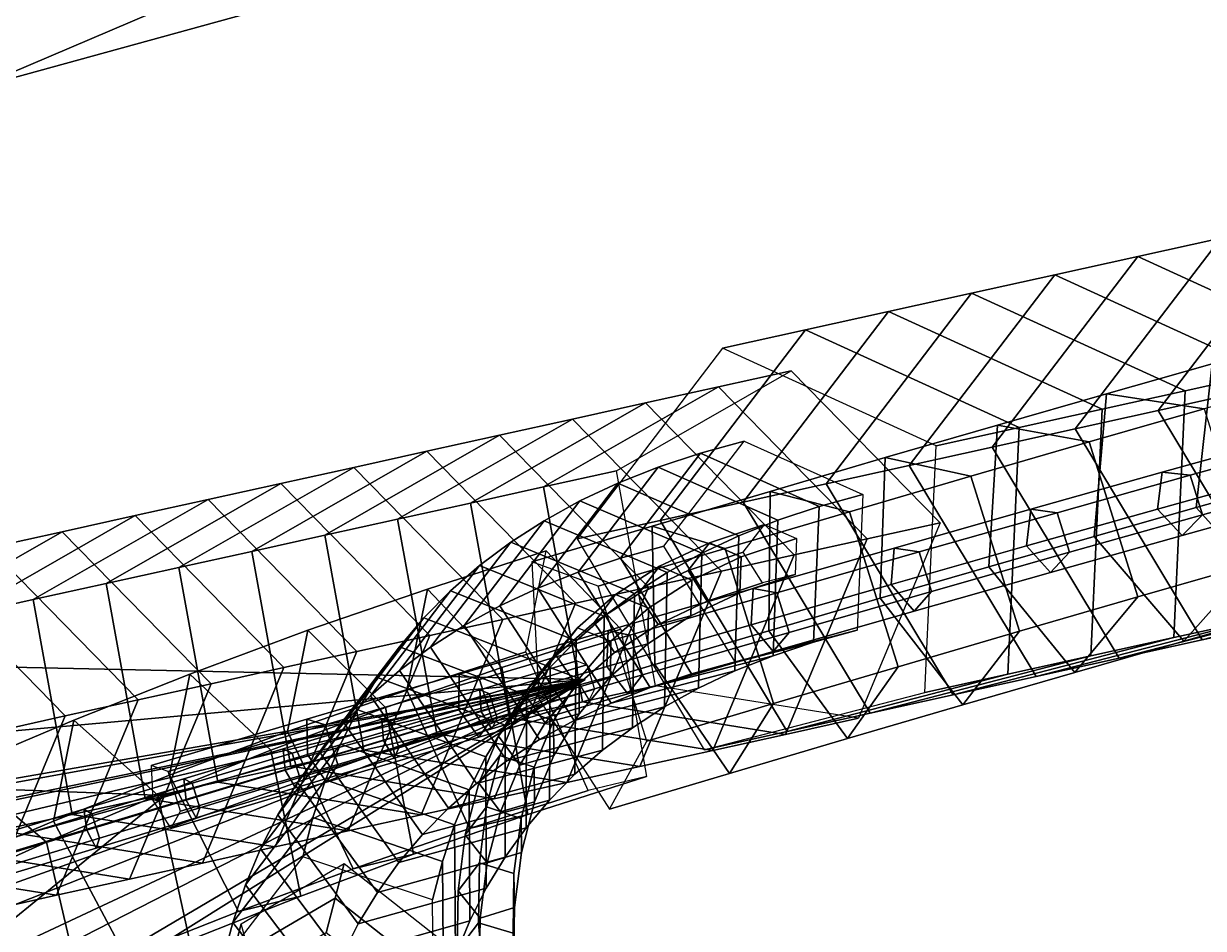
# Model space of a CAD drawing. Header units: metres. Extents: x -366 to 149, y -229 to 234.
# Drawn here: x -70.7 to -53.7, y -32.11 to -19.08 of the extents above; entities that cross this region are included whole.
import ezdxf

# ---------------------------------------------------------------- set-up
doc = ezdxf.new("R2010")
doc.units = ezdxf.units.M

msp = doc.modelspace()

# ---------------------------------------------------------------- linework, layer by layer
at = {"layer": 'coral-li_Intrnd', "color": 3}
for points in [[(-51.05855, -21.6421, 403.326), (-52.2547, -21.9061, 406.1382), (-54.352, -24.6524, 404.9883), (-53.1558, -24.3884, 402.1761)], [(-52.2547, -21.9061, 406.1382), (-53.451, -22.17, 408.9503), (-55.5483, -24.9163, 407.8004), (-54.352, -24.6524, 404.9883)], [(-53.451, -22.17, 408.9503), (-54.6472, -22.434, 411.7625), (-56.7445, -25.1803, 410.6126), (-55.5483, -24.9163, 407.8004)], [(-50.3751, -23.5773, 410.1267), (-51.5713, -23.8413, 412.9388), (-54.6472, -22.434, 411.7625), (-53.451, -22.17, 408.9503)], [(-54.6472, -22.434, 411.7625), (-55.8434, -22.6979, 414.5746), (-57.9407, -25.4442, 413.4247), (-56.7445, -25.1803, 410.6126)], [(-51.5713, -23.8413, 412.9388), (-52.7675, -24.1053, 415.751), (-55.8434, -22.6979, 414.5746), (-54.6472, -22.434, 411.7625)], [(-55.8434, -22.6979, 414.5746), (-57.03973, -22.9619, 417.3868), (-59.137, -25.7082, 416.2369), (-57.9407, -25.4442, 413.4247)], [(-52.7675, -24.1053, 415.751), (-53.9638, -24.3692, 418.5632), (-57.03973, -22.9619, 417.3868), (-55.8434, -22.6979, 414.5746)], [(-57.03973, -22.9619, 417.3868), (-58.2359, -23.2258, 420.199), (-60.3332, -25.9721, 419.0491), (-59.137, -25.7082, 416.2369)], [(-53.9638, -24.3692, 418.5632), (-55.16, -24.6332, 421.3753), (-58.2359, -23.2258, 420.199), (-57.03973, -22.9619, 417.3868)], [(-58.2359, -23.2258, 420.199), (-59.4322, -23.4898, 423.0111), (-61.5294, -26.2361, 421.8612), (-60.3332, -25.9721, 419.0491)], [(-55.16, -24.6332, 421.3753), (-56.3562, -24.8971, 424.1875), (-59.4322, -23.4898, 423.0111), (-58.2359, -23.2258, 420.199)], [(-59.4322, -23.4898, 423.0111), (-60.6284, -23.7537, 425.8233), (-62.7257, -26.5, 424.6734), (-61.5294, -26.2361, 421.8612)], [(-56.3562, -24.8971, 424.1875), (-57.5525, -25.1611, 426.9997), (-60.6284, -23.7537, 425.8233), (-59.4322, -23.4898, 423.0111)], [(-52.1093, -23.567, 394.2885), (-53.576, -23.9792, 395.495), (-53.8064, -26.04902, 394.5086), (-52.3887, -25.6505, 393.3445)], [(-59.6387, -24.08018, 426.2137), (-60.6893, -24.3119, 428.6833), (-63.2101, -25.7537, 427.4756), (-62.1596, -25.5219, 425.006)], [(-57.4943, -26.2695, 426.9204), (-58.5448, -26.5013, 429.39), (-60.6893, -24.3119, 428.6833), (-59.6387, -24.08018, 426.2137)], [(-53.576, -23.9792, 395.495), (-55.09673, -24.4113, 396.6254), (-55.2762, -26.4667, 395.5992), (-53.8064, -26.04902, 394.5086)], [(-52.08453, -24.1724, 397.2409), (-53.688, -24.628, 398.4361), (-55.09673, -24.4113, 396.6254), (-53.576, -23.9792, 395.495)], [(-52.9316, -27.66, 415.3475), (-54.1279, -27.9239, 418.1597), (-53.9638, -24.3692, 418.5632), (-52.7675, -24.1053, 415.751)], [(-60.6893, -24.3119, 428.6833), (-61.7398, -24.5437, 431.1529), (-64.2606, -25.9855, 429.9453), (-63.2101, -25.7537, 427.4756)], [(-58.5448, -26.5013, 429.39), (-59.5953, -26.7331, 431.8596), (-61.7398, -24.5437, 431.1529), (-60.6893, -24.3119, 428.6833)], [(-55.09673, -24.4113, 396.6254), (-56.6676, -24.8622, 397.6769), (-56.7944, -26.9026, 396.6135), (-55.2762, -26.4667, 395.5992)], [(-53.688, -24.628, 398.4361), (-55.3447, -25.1034, 399.5482), (-56.6676, -24.8622, 397.6769), (-55.09673, -24.4113, 396.6254)], [(-54.1279, -27.9239, 418.1597), (-55.3241, -28.1879, 420.9719), (-55.16, -24.6332, 421.3753), (-53.9638, -24.3692, 418.5632)], [(-53.1558, -24.3884, 402.1761), (-54.352, -24.6524, 404.9883), (-52.5218, -27.6909, 405.4816), (-51.3256, -27.4269, 402.6694)], [(-61.7398, -24.5437, 431.1529), (-62.7903, -24.7755, 433.6226), (-65.3112, -26.2173, 432.4149), (-64.2606, -25.9855, 429.9453)], [(-59.5953, -26.7331, 431.8596), (-60.6459, -26.9649, 434.3293), (-62.7903, -24.7755, 433.6226), (-61.7398, -24.5437, 431.1529)], [(-55.3241, -28.1879, 420.9719), (-56.5203, -28.4518, 423.784), (-56.3562, -24.8971, 424.1875), (-55.16, -24.6332, 421.3753)], [(-52.9875, -26.8624, 398.5244), (-54.6442, -27.3378, 399.6365), (-55.3447, -25.1034, 399.5482), (-53.688, -24.628, 398.4361)], [(-62.7903, -24.7755, 433.6226), (-63.8409, -25.00739, 436.0922), (-66.3617, -26.4491, 434.8846), (-65.3112, -26.2173, 432.4149)], [(-60.6459, -26.9649, 434.3293), (-61.6964, -27.1967, 436.7989), (-63.8409, -25.00739, 436.0922), (-62.7903, -24.7755, 433.6226)], [(-54.352, -24.6524, 404.9883), (-55.5483, -24.9163, 407.8004), (-53.7181, -27.9548, 408.2937), (-52.5218, -27.6909, 405.4816)], [(-56.6676, -24.8622, 397.6769), (-58.285, -25.331, 398.6471), (-58.3574, -27.3557, 397.5491), (-56.7944, -26.9026, 396.6135)], [(-55.3447, -25.1034, 399.5482), (-57.0506, -25.5977, 400.5746), (-58.285, -25.331, 398.6471), (-56.6676, -24.8622, 397.6769)], [(-56.5203, -28.4518, 423.784), (-57.7166, -28.7158, 426.5962), (-57.5525, -25.1611, 426.9997), (-56.3562, -24.8971, 424.1875)], [(-55.5483, -24.9163, 407.8004), (-56.7445, -25.1803, 410.6126), (-54.9143, -28.2188, 411.1059), (-53.7181, -27.9548, 408.2937)], [(-63.8409, -25.00739, 436.0922), (-64.8914, -25.2391, 438.5618), (-67.4122, -26.6809, 437.3542), (-66.3617, -26.4491, 434.8846)], [(-61.6964, -27.1967, 436.7989), (-62.7469, -27.4285, 439.2686), (-64.8914, -25.2391, 438.5618), (-63.8409, -25.00739, 436.0922)], [(-60.3193, -25.09331, 425.8652), (-60.9476, -25.2654, 427.4224), (-62.1017, -26.7767, 426.7896), (-61.4734, -26.6045, 425.2325)], [(-58.609, -25.8634, 426.4702), (-59.2374, -26.03559, 428.0273), (-60.9476, -25.2654, 427.4224), (-60.3193, -25.09331, 425.8652)], [(-54.6442, -27.3378, 399.6365), (-56.35, -27.8321, 400.6628), (-57.0506, -25.5977, 400.5746), (-55.3447, -25.1034, 399.5482)], [(-64.8914, -25.2391, 438.5618), (-65.9419, -25.4709, 441.0315), (-68.4628, -26.9127, 439.8238), (-67.4122, -26.6809, 437.3542)], [(-62.7469, -27.4285, 439.2686), (-63.7975, -27.6603, 441.7382), (-65.9419, -25.4709, 441.0315), (-64.8914, -25.2391, 438.5618)], [(-60.9476, -25.2654, 427.4224), (-61.5576, -25.4681, 429.019), (-62.7118, -26.9794, 428.3862), (-62.1017, -26.7767, 426.7896)], [(-59.2374, -26.03559, 428.0273), (-59.8306, -26.2331, 429.5813), (-61.5576, -25.4681, 429.019), (-60.9476, -25.2654, 427.4224)], [(-56.7445, -25.1803, 410.6126), (-57.9407, -25.4442, 413.4247), (-56.1105, -28.4827, 413.9181), (-54.9143, -28.2188, 411.1059)], [(-65.9419, -25.4709, 441.0315), (-66.9925, -25.7028, 443.5011), (-69.5133, -27.1445, 442.2935), (-68.4628, -26.9127, 439.8238)], [(-63.7975, -27.6603, 441.7382), (-64.848, -27.8921, 444.2078), (-66.9925, -25.7028, 443.5011), (-65.9419, -25.4709, 441.0315)], [(-61.5576, -25.4681, 429.019), (-62.1364, -25.698, 430.6236), (-63.2905, -27.2092, 429.9908), (-62.7118, -26.9794, 428.3862)], [(-59.8306, -26.2331, 429.5813), (-60.3934, -26.4572, 431.1429), (-62.1364, -25.698, 430.6236), (-61.5576, -25.4681, 429.019)], [(-58.285, -25.331, 398.6471), (-59.945, -25.8164, 399.5335), (-59.9615, -27.8248, 398.4039), (-58.3574, -27.3557, 397.5491)], [(-57.0506, -25.5977, 400.5746), (-58.8014, -26.1096, 401.5125), (-59.945, -25.8164, 399.5335), (-58.285, -25.331, 398.6471)], [(-57.9407, -25.4442, 413.4247), (-59.137, -25.7082, 416.2369), (-57.3068, -28.7467, 416.7302), (-56.1105, -28.4827, 413.9181)], [(-62.1596, -25.5219, 425.006), (-63.2101, -25.7537, 427.4756), (-62.6471, -28.8475, 427.4247), (-61.5966, -28.6157, 424.9551)], [(-56.35, -27.8321, 400.6628), (-58.1009, -28.344, 401.6008), (-58.8014, -26.1096, 401.5125), (-57.0506, -25.5977, 400.5746)], [(-52.3887, -25.6505, 393.3445), (-53.8064, -26.04902, 394.5086), (-52.4594, -27.5408, 395.6357), (-50.9927, -27.1286, 394.4292)], [(-66.9925, -25.7028, 443.5011), (-68.04304, -25.9346, 445.9707), (-70.5638, -27.3763, 444.7631), (-69.5133, -27.1445, 442.2935)], [(-64.848, -27.8921, 444.2078), (-65.8985, -28.1239, 446.6775), (-68.04304, -25.9346, 445.9707), (-66.9925, -25.7028, 443.5011)], [(-63.2101, -25.7537, 427.4756), (-64.2606, -25.9855, 429.9453), (-63.6976, -29.07939, 429.8944), (-62.6471, -28.8475, 427.4247)], [(-62.1364, -25.698, 430.6236), (-62.6834, -25.9549, 432.2351), (-63.8376, -27.4662, 431.6023), (-63.2905, -27.2092, 429.9908)], [(-60.3934, -26.4572, 431.1429), (-60.9255, -26.7077, 432.7114), (-62.6834, -25.9549, 432.2351), (-62.1364, -25.698, 430.6236)], [(-58.8014, -26.1096, 401.5125), (-60.5932, -26.6378, 402.36), (-61.6435, -26.3173, 400.3341), (-59.945, -25.8164, 399.5335)], [(-59.945, -25.8164, 399.5335), (-61.6435, -26.3173, 400.3341), (-61.6028, -28.3089, 399.1757), (-59.9615, -27.8248, 398.4039)], [(-59.137, -25.7082, 416.2369), (-60.3332, -25.9721, 419.0491), (-58.503, -29.01068, 419.5424), (-57.3068, -28.7467, 416.7302)], [(-68.04304, -25.9346, 445.9707), (-69.09357, -26.1664, 448.4404), (-71.6143, -27.6081, 447.2327), (-70.5638, -27.3763, 444.7631)], [(-65.8985, -28.1239, 446.6775), (-66.949, -28.3557, 449.1471), (-69.09357, -26.1664, 448.4404), (-68.04304, -25.9346, 445.9707)], [(-64.2606, -25.9855, 429.9453), (-65.3112, -26.2173, 432.4149), (-64.7482, -29.3111, 432.364), (-63.6976, -29.07939, 429.8944)], [(-62.6834, -25.9549, 432.2351), (-63.1985, -26.2389, 433.8526), (-64.3527, -27.7501, 433.2198), (-63.8376, -27.4662, 431.6023)], [(-60.9255, -26.7077, 432.7114), (-61.4263, -26.9843, 434.2857), (-63.1985, -26.2389, 433.8526), (-62.6834, -25.9549, 432.2351)], [(-60.3332, -25.9721, 419.0491), (-61.5294, -26.2361, 421.8612), (-59.6992, -29.2746, 422.3546), (-58.503, -29.01068, 419.5424)], [(-58.6885, -27.8169, 426.2221), (-59.3169, -27.989, 427.7793), (-59.2374, -26.03559, 428.0273), (-58.609, -25.8634, 426.4702)], [(-69.09357, -26.1664, 448.4404), (-70.1441, -26.3982, 450.91), (-72.6649, -27.8399, 449.7024), (-71.6143, -27.6081, 447.2327)], [(-66.949, -28.3557, 449.1471), (-67.9996, -28.5875, 451.6167), (-70.1441, -26.3982, 450.91), (-69.09357, -26.1664, 448.4404)], [(-58.1009, -28.344, 401.6008), (-59.8927, -28.8722, 402.4482), (-60.5932, -26.6378, 402.36), (-58.8014, -26.1096, 401.5125)], [(-59.3169, -27.989, 427.7793), (-59.8999, -28.1835, 429.307), (-59.8306, -26.2331, 429.5813), (-59.2374, -26.03559, 428.0273)], [(-53.8064, -26.04902, 394.5086), (-55.2762, -26.4667, 395.5992), (-53.9801, -27.9729, 396.7661), (-52.4594, -27.5408, 395.6357)], [(-65.3112, -26.2173, 432.4149), (-66.3617, -26.4491, 434.8846), (-65.7987, -29.5429, 434.8336), (-64.7482, -29.3111, 432.364)], [(-63.1985, -26.2389, 433.8526), (-63.6814, -26.5495, 435.4752), (-64.8355, -28.06085, 434.8424), (-64.3527, -27.7501, 433.2198)], [(-61.4263, -26.9843, 434.2857), (-61.8958, -27.287, 435.8648), (-63.6814, -26.5495, 435.4752), (-63.1985, -26.2389, 433.8526)], [(-60.5932, -26.6378, 402.36), (-62.4214, -27.1812, 403.1148), (-63.3766, -26.8325, 401.0469), (-61.6435, -26.3173, 400.3341)], [(-61.6435, -26.3173, 400.3341), (-63.3766, -26.8325, 401.0469), (-63.2773, -28.8067, 399.8627), (-61.6028, -28.3089, 399.1757)], [(-61.5294, -26.2361, 421.8612), (-62.7257, -26.5, 424.6734), (-60.8955, -29.5385, 425.1667), (-59.6992, -29.2746, 422.3546)], [(-59.8999, -28.1835, 429.307), (-60.4529, -28.404, 430.8423), (-60.3934, -26.4572, 431.1429), (-59.8306, -26.2331, 429.5813)], [(-58.6697, -29.08481, 426.1561), (-59.7203, -29.3166, 428.6257), (-58.5448, -26.5013, 429.39), (-57.4943, -26.2695, 426.9204)], [(-70.1441, -26.3982, 450.91), (-71.1946, -26.63, 453.3796), (-73.7154, -28.07175, 452.172), (-72.6649, -27.8399, 449.7024)], [(-67.9996, -28.5875, 451.6167), (-69.05015, -28.8193, 454.0864), (-71.1946, -26.63, 453.3796), (-70.1441, -26.3982, 450.91)], [(-66.3617, -26.4491, 434.8846), (-67.4122, -26.6809, 437.3542), (-66.8492, -29.7748, 437.3033), (-65.7987, -29.5429, 434.8336)], [(-60.4529, -28.404, 430.8423), (-60.9756, -28.6505, 432.3842), (-60.9255, -26.7077, 432.7114), (-60.3934, -26.4572, 431.1429)], [(-59.7203, -29.3166, 428.6257), (-60.7708, -29.5484, 431.0954), (-59.5953, -26.7331, 431.8596), (-58.5448, -26.5013, 429.39)], [(-55.2762, -26.4667, 395.5992), (-56.7944, -26.9026, 396.6135), (-55.551, -28.4238, 397.8176), (-53.9801, -27.9729, 396.7661)], [(-52.4594, -27.5408, 395.6357), (-53.9801, -27.9729, 396.7661), (-52.9875, -26.8624, 398.5244), (-51.384, -26.4069, 397.3291)], [(-69.05015, -28.8193, 454.0864), (-70.1006, -29.05117, 456.556), (-72.2451, -26.8618, 455.8493), (-71.1946, -26.63, 453.3796)], [(-67.4122, -26.6809, 437.3542), (-68.4628, -26.9127, 439.8238), (-67.8998, -30.0066, 439.7729), (-66.8492, -29.7748, 437.3033)], [(-63.6814, -26.5495, 435.4752), (-64.1316, -26.8868, 437.1018), (-65.2857, -28.3981, 436.469), (-64.8355, -28.06085, 434.8424)], [(-63.1711, -26.6735, 401.7646), (-64.8823, -27.2231, 402.503), (-65.1762, -28.6793, 400.738), (-63.465, -28.1297, 399.9996)], [(-62.09711, -27.8029, 403.4131), (-63.8083, -28.3525, 404.1515), (-64.8823, -27.2231, 402.503), (-63.1711, -26.6735, 401.7646)], [(-61.8958, -27.287, 435.8648), (-62.3335, -27.6156, 437.4479), (-64.1316, -26.8868, 437.1018), (-63.6814, -26.5495, 435.4752)], [(-59.8927, -28.8722, 402.4482), (-61.7209, -29.4156, 403.2031), (-62.4214, -27.1812, 403.1148), (-60.5932, -26.6378, 402.36)], [(-61.4734, -26.6045, 425.2325), (-62.1017, -26.7767, 426.7896), (-61.07705, -28.4445, 427.0187), (-60.4487, -28.2723, 425.4615)], [(-62.1017, -26.7767, 426.7896), (-62.7118, -26.9794, 428.3862), (-61.6703, -28.6421, 428.5726), (-61.07705, -28.4445, 427.0187)], [(-60.7708, -29.5484, 431.0954), (-61.8213, -29.7802, 433.565), (-60.6459, -26.9649, 434.3293), (-59.5953, -26.7331, 431.8596)], [(-60.9756, -28.6505, 432.3842), (-61.4678, -28.9227, 433.9319), (-61.4263, -26.9843, 434.2857), (-60.9255, -26.7077, 432.7114)], [(-70.1006, -29.05117, 456.556), (-71.1512, -29.2829, 459.0256), (-73.2956, -27.09361, 458.3189), (-72.2451, -26.8618, 455.8493)], [(-68.4628, -26.9127, 439.8238), (-69.5133, -27.1445, 442.2935), (-68.9503, -30.2384, 442.2426), (-67.8998, -30.0066, 439.7729)], [(-64.1316, -26.8868, 437.1018), (-64.549, -27.2504, 438.7315), (-65.7031, -28.7617, 438.0987), (-65.2857, -28.3981, 436.469)], [(-62.3335, -27.6156, 437.4479), (-62.7393, -27.9698, 439.034), (-64.549, -27.2504, 438.7315), (-64.1316, -26.8868, 437.1018)], [(-62.7118, -26.9794, 428.3862), (-63.2905, -27.2092, 429.9908), (-62.2331, -28.8661, 430.1343), (-61.6703, -28.6421, 428.5726)], [(-61.8213, -29.7802, 433.565), (-62.8719, -30.01202, 436.0346), (-61.6964, -27.1967, 436.7989), (-60.6459, -26.9649, 434.3293)], [(-61.4678, -28.9227, 433.9319), (-61.929, -29.2205, 435.4844), (-61.8958, -27.287, 435.8648), (-61.4263, -26.9843, 434.2857)], [(-56.7944, -26.9026, 396.6135), (-58.3574, -27.3557, 397.5491), (-57.1684, -28.8926, 398.7878), (-55.551, -28.4238, 397.8176)], [(-53.9801, -27.9729, 396.7661), (-55.551, -28.4238, 397.8176), (-54.6442, -27.3378, 399.6365), (-52.9875, -26.8624, 398.5244)], [(-52.5218, -27.6909, 405.4816), (-53.7181, -27.9548, 408.2937), (-50.5392, -27.1321, 409.7232), (-49.3429, -26.8681, 406.911)], [(-69.5133, -27.1445, 442.2935), (-70.5638, -27.3763, 444.7631), (-70.00085, -30.4702, 444.7122), (-68.9503, -30.2384, 442.2426)], [(-62.8719, -30.01202, 436.0346), (-63.9224, -30.2438, 438.5043), (-62.7469, -27.4285, 439.2686), (-61.6964, -27.1967, 436.7989)], [(-53.7181, -27.9548, 408.2937), (-54.9143, -28.2188, 411.1059), (-51.7354, -27.396, 412.5354), (-50.5392, -27.1321, 409.7232)], [(-64.8823, -27.2231, 402.503), (-66.6047, -27.8181, 403.2807), (-66.8986, -29.2743, 401.5157), (-65.1762, -28.6793, 400.738)], [(-63.8083, -28.3525, 404.1515), (-65.4842, -28.932, 404.9087), (-66.6047, -27.8181, 403.2807), (-64.8823, -27.2231, 402.503)], [(-64.549, -27.2504, 438.7315), (-64.9332, -27.6402, 440.3633), (-66.08741, -29.1515, 439.7305), (-65.7031, -28.7617, 438.0987)], [(-62.7393, -27.9698, 439.034), (-63.1128, -28.3495, 440.6221), (-64.9332, -27.6402, 440.3633), (-64.549, -27.2504, 438.7315)], [(-63.2905, -27.2092, 429.9908), (-63.8376, -27.4662, 431.6023), (-62.7651, -29.1166, 431.7027), (-62.2331, -28.8661, 430.1343)], [(-61.929, -29.2205, 435.4844), (-62.3591, -29.5437, 437.0408), (-62.3335, -27.6156, 437.4479), (-61.8958, -27.287, 435.8648)], [(-58.3574, -27.3557, 397.5491), (-59.9615, -27.8248, 398.4039), (-58.8284, -29.378, 399.6742), (-57.1684, -28.8926, 398.7878)], [(-55.551, -28.4238, 397.8176), (-57.1684, -28.8926, 398.7878), (-56.35, -27.8321, 400.6628), (-54.6442, -27.3378, 399.6365)], [(-70.5638, -27.3763, 444.7631), (-71.6143, -27.6081, 447.2327), (-71.05138, -30.702, 447.1818), (-70.00085, -30.4702, 444.7122)], [(-63.9224, -30.2438, 438.5043), (-64.9729, -30.4756, 440.9739), (-63.7975, -27.6603, 441.7382), (-62.7469, -27.4285, 439.2686)], [(-63.8376, -27.4662, 431.6023), (-64.3527, -27.7501, 433.2198), (-63.266, -29.3932, 433.277), (-62.7651, -29.1166, 431.7027)], [(-54.9143, -28.2188, 411.1059), (-56.1105, -28.4827, 413.9181), (-52.9316, -27.66, 415.3475), (-51.7354, -27.396, 412.5354)], [(-64.9332, -27.6402, 440.3633), (-65.2842, -28.05598, 441.9962), (-66.4383, -29.5672, 441.3634), (-66.08741, -29.1515, 439.7305)], [(-64.9729, -30.4756, 440.9739), (-66.02349, -30.7074, 443.4435), (-64.848, -27.8921, 444.2078), (-63.7975, -27.6603, 441.7382)], [(-63.1128, -28.3495, 440.6221), (-63.4539, -28.7544, 442.2112), (-65.2842, -28.05598, 441.9962), (-64.9332, -27.6402, 440.3633)], [(-62.3591, -29.5437, 437.0408), (-62.7577, -29.8922, 438.6), (-62.7393, -27.9698, 439.034), (-62.3335, -27.6156, 437.4479)], [(-56.1105, -28.4827, 413.9181), (-57.3068, -28.7467, 416.7302), (-54.1279, -27.9239, 418.1597), (-52.9316, -27.66, 415.3475)], [(-66.6047, -27.8181, 403.2807), (-68.3034, -28.4476, 404.083), (-68.5972, -29.9039, 402.318), (-66.8986, -29.2743, 401.5157)], [(-65.4842, -28.932, 404.9087), (-67.137, -29.5451, 405.6898), (-68.3034, -28.4476, 404.083), (-66.6047, -27.8181, 403.2807)], [(-64.3527, -27.7501, 433.2198), (-64.8355, -28.06085, 434.8424), (-63.7354, -29.6959, 434.8561), (-63.266, -29.3932, 433.277)], [(-61.7249, -29.9232, 402.6974), (-63.4362, -30.4728, 403.4358), (-63.8083, -28.3525, 404.1515), (-62.09711, -27.8029, 403.4131)], [(-59.9615, -27.8248, 398.4039), (-61.6028, -28.3089, 399.1757), (-60.5269, -29.8789, 400.4748), (-58.8284, -29.378, 399.6742)], [(-60.4487, -28.2723, 425.4615), (-61.07705, -28.4445, 427.0187), (-59.3169, -27.989, 427.7793), (-58.6885, -27.8169, 426.2221)], [(-57.1684, -28.8926, 398.7878), (-58.8284, -29.378, 399.6742), (-58.1009, -28.344, 401.6008), (-56.35, -27.8321, 400.6628)], [(-66.02349, -30.7074, 443.4435), (-67.07402, -30.9392, 445.9132), (-65.8985, -28.1239, 446.6775), (-64.848, -27.8921, 444.2078)], [(-62.7577, -29.8922, 438.6), (-63.1246, -30.2656, 440.1613), (-63.1128, -28.3495, 440.6221), (-62.7393, -27.9698, 439.034)], [(-61.07705, -28.4445, 427.0187), (-61.6703, -28.6421, 428.5726), (-59.8999, -28.1835, 429.307), (-59.3169, -27.989, 427.7793)], [(-57.3068, -28.7467, 416.7302), (-58.503, -29.01068, 419.5424), (-55.3241, -28.1879, 420.9719), (-54.1279, -27.9239, 418.1597)], [(-67.07402, -30.9392, 445.9132), (-68.1245, -31.171, 448.3828), (-66.949, -28.3557, 449.1471), (-65.8985, -28.1239, 446.6775)], [(-65.2842, -28.05598, 441.9962), (-65.6016, -28.4973, 443.6292), (-66.7557, -30.00863, 442.9964), (-66.4383, -29.5672, 441.3634)], [(-63.4539, -28.7544, 442.2112), (-63.7624, -29.1843, 443.8005), (-65.6016, -28.4973, 443.6292), (-65.2842, -28.05598, 441.9962)], [(-64.8355, -28.06085, 434.8424), (-65.2857, -28.3981, 436.469), (-64.1732, -30.02456, 436.4392), (-63.7354, -29.6959, 434.8561)], [(-63.465, -28.1297, 399.9996), (-65.1762, -28.6793, 400.738), (-64.2768, -30.6737, 401.3382), (-62.5655, -30.1241, 400.5998)], [(-61.6703, -28.6421, 428.5726), (-62.2331, -28.8661, 430.1343), (-60.4529, -28.404, 430.8423), (-59.8999, -28.1835, 429.307)], [(-58.503, -29.01068, 419.5424), (-59.6992, -29.2746, 422.3546), (-56.5203, -28.4518, 423.784), (-55.3241, -28.1879, 420.9719)], [(-68.1245, -31.171, 448.3828), (-69.175, -31.4028, 450.8524), (-67.9996, -28.5875, 451.6167), (-66.949, -28.3557, 449.1471)], [(-63.4362, -30.4728, 403.4358), (-65.08362, -31.04285, 404.1804), (-65.4842, -28.932, 404.9087), (-63.8083, -28.3525, 404.1515)], [(-63.1246, -30.2656, 440.1613), (-63.4597, -30.6639, 441.7236), (-63.4539, -28.7544, 442.2112), (-63.1128, -28.3495, 440.6221)], [(-61.6028, -28.3089, 399.1757), (-63.2773, -28.8067, 399.8627), (-62.26, -30.3941, 401.1876), (-60.5269, -29.8789, 400.4748)], [(-58.8284, -29.378, 399.6742), (-60.5269, -29.8789, 400.4748), (-59.8927, -28.8722, 402.4482), (-58.1009, -28.344, 401.6008)], [(-68.3034, -28.4476, 404.083), (-69.9772, -29.1114, 404.9094), (-70.2711, -30.5677, 403.1444), (-68.5972, -29.9039, 402.318)], [(-67.137, -29.5451, 405.6898), (-68.7657, -30.1916, 406.4944), (-69.9772, -29.1114, 404.9094), (-68.3034, -28.4476, 404.083)], [(-65.6016, -28.4973, 443.6292), (-65.8852, -28.9641, 445.2614), (-67.0394, -30.4754, 444.6286), (-66.7557, -30.00863, 442.9964)], [(-63.7624, -29.1843, 443.8005), (-64.03803, -29.639, 445.3889), (-65.8852, -28.9641, 445.2614), (-65.6016, -28.4973, 443.6292)], [(-65.2857, -28.3981, 436.469), (-65.7031, -28.7617, 438.0987), (-64.5789, -30.3788, 438.0253), (-64.1732, -30.02456, 436.4392)], [(-62.2331, -28.8661, 430.1343), (-62.7651, -29.1166, 431.7027), (-60.9756, -28.6505, 432.3842), (-60.4529, -28.404, 430.8423)], [(-59.6992, -29.2746, 422.3546), (-60.8955, -29.5385, 425.1667), (-57.7166, -28.7158, 426.5962), (-56.5203, -28.4518, 423.784)], [(-69.175, -31.4028, 450.8524), (-70.2256, -31.6346, 453.3221), (-69.05015, -28.8193, 454.0864), (-67.9996, -28.5875, 451.6167)], [(-65.1762, -28.6793, 400.738), (-66.8986, -29.2743, 401.5157), (-65.9527, -31.2532, 402.0954), (-64.2768, -30.6737, 401.3382)], [(-62.7651, -29.1166, 431.7027), (-63.266, -29.3932, 433.277), (-61.4678, -28.9227, 433.9319), (-60.9756, -28.6505, 432.3842)], [(-61.5966, -28.6157, 424.9551), (-62.6471, -28.8475, 427.4247), (-59.7203, -29.3166, 428.6257), (-58.6697, -29.08481, 426.1561)], [(-70.2256, -31.6346, 453.3221), (-71.2761, -31.8664, 455.7917), (-70.1006, -29.05117, 456.556), (-69.05015, -28.8193, 454.0864)], [(-65.7031, -28.7617, 438.0987), (-66.08741, -29.1515, 439.7305), (-64.9525, -30.7584, 439.6134), (-64.5789, -30.3788, 438.0253)], [(-63.4597, -30.6639, 441.7236), (-63.7627, -31.0868, 443.2859), (-63.7624, -29.1843, 443.8005), (-63.4539, -28.7544, 442.2112)], [(-62.6471, -28.8475, 427.4247), (-63.6976, -29.07939, 429.8944), (-60.7708, -29.5484, 431.0954), (-59.7203, -29.3166, 428.6257)], [(-60.5269, -29.8789, 400.4748), (-62.26, -30.3941, 401.1876), (-61.7209, -29.4156, 403.2031), (-59.8927, -28.8722, 402.4482)], [(-71.2761, -31.8664, 455.7917), (-72.3266, -32.09824, 458.2614), (-71.1512, -29.2829, 459.0256), (-70.1006, -29.05117, 456.556)], [(-65.8852, -28.9641, 445.2614), (-66.135, -29.456, 446.8917), (-67.2891, -30.9673, 446.2589), (-67.0394, -30.4754, 444.6286)], [(-65.08362, -31.04285, 404.1804), (-66.7082, -31.6459, 404.9485), (-67.137, -29.5451, 405.6898), (-65.4842, -28.932, 404.9087)], [(-64.03803, -29.639, 445.3889), (-64.2806, -30.118, 446.9756), (-66.135, -29.456, 446.8917), (-65.8852, -28.9641, 445.2614)], [(-63.266, -29.3932, 433.277), (-63.7354, -29.6959, 434.8561), (-61.929, -29.2205, 435.4844), (-61.4678, -28.9227, 433.9319)], [(-69.9772, -29.1114, 404.9094), (-71.6253, -29.809, 405.7594), (-71.9192, -31.2653, 403.9944), (-70.2711, -30.5677, 403.1444)], [(-68.7657, -30.1916, 406.4944), (-70.3694, -30.8709, 407.322), (-71.6253, -29.809, 405.7594), (-69.9772, -29.1114, 404.9094)], [(-66.08741, -29.1515, 439.7305), (-66.4383, -29.5672, 441.3634), (-65.2936, -31.1634, 441.2026), (-64.9525, -30.7584, 439.6134)], [(-63.6976, -29.07939, 429.8944), (-64.7482, -29.3111, 432.364), (-61.8213, -29.7802, 433.565), (-60.7708, -29.5484, 431.0954)], [(-63.7354, -29.6959, 434.8561), (-64.1732, -30.02456, 436.4392), (-62.3591, -29.5437, 437.0408), (-61.929, -29.2205, 435.4844)], [(-63.7627, -31.0868, 443.2859), (-64.03337, -31.5339, 444.8475), (-64.03803, -29.639, 445.3889), (-63.7624, -29.1843, 443.8005)], [(-66.8986, -29.2743, 401.5157), (-68.5972, -29.9039, 402.318), (-67.6055, -31.8663, 402.8765), (-65.9527, -31.2532, 402.0954)], [(-64.7482, -29.3111, 432.364), (-65.7987, -29.5429, 434.8336), (-62.8719, -30.01202, 436.0346), (-61.8213, -29.7802, 433.565)], [(-66.7082, -31.6459, 404.9485), (-68.3092, -32.2817, 405.7397), (-68.7657, -30.1916, 406.4944), (-67.137, -29.5451, 405.6898)], [(-66.135, -29.456, 446.8917), (-66.3507, -29.9728, 448.5192), (-67.5048, -31.484, 447.8864), (-67.2891, -30.9673, 446.2589)], [(-65.7987, -29.5429, 434.8336), (-66.8492, -29.7748, 437.3033), (-63.9224, -30.2438, 438.5043), (-62.8719, -30.01202, 436.0346)], [(-66.4383, -29.5672, 441.3634), (-66.7557, -30.00863, 442.9964), (-65.602, -31.5933, 442.7918), (-65.2936, -31.1634, 441.2026)], [(-64.2806, -30.118, 446.9756), (-64.4901, -30.6212, 448.5594), (-66.3507, -29.9728, 448.5192), (-66.135, -29.456, 446.8917)], [(-64.1732, -30.02456, 436.4392), (-64.5789, -30.3788, 438.0253), (-62.7577, -29.8922, 438.6), (-62.3591, -29.5437, 437.0408)], [(-64.03337, -31.5339, 444.8475), (-64.2715, -32.00511, 446.4073), (-64.2806, -30.118, 446.9756), (-64.03803, -29.639, 445.3889)], [(-70.3694, -30.8709, 407.322), (-71.9469, -31.5828, 408.172), (-73.2467, -30.54, 406.6325), (-71.6253, -29.809, 405.7594)], [(-68.5972, -29.9039, 402.318), (-70.2711, -30.5677, 403.1444), (-69.2342, -32.5128, 403.6811), (-67.6055, -31.8663, 402.8765)], [(-66.8492, -29.7748, 437.3033), (-67.8998, -30.0066, 439.7729), (-64.9729, -30.4756, 440.9739), (-63.9224, -30.2438, 438.5043)], [(-64.5789, -30.3788, 438.0253), (-64.9525, -30.7584, 439.6134), (-63.1246, -30.2656, 440.1613), (-62.7577, -29.8922, 438.6)], [(-67.8998, -30.0066, 439.7729), (-68.9503, -30.2384, 442.2426), (-66.02349, -30.7074, 443.4435), (-64.9729, -30.4756, 440.9739)], [(-66.3507, -29.9728, 448.5192), (-66.5322, -30.514, 450.1429), (-67.6863, -32.02535, 449.5101), (-67.5048, -31.484, 447.8864)], [(-66.7557, -30.00863, 442.9964), (-67.0394, -30.4754, 444.6286), (-65.8776, -32.04792, 444.3803), (-65.602, -31.5933, 442.7918)], [(-64.4901, -30.6212, 448.5594), (-64.6662, -31.1483, 450.1396), (-66.5322, -30.514, 450.1429), (-66.3507, -29.9728, 448.5192)], [(-62.5655, -30.1241, 400.5998), (-64.2768, -30.6737, 401.3382), (-63.4362, -30.4728, 403.4358), (-61.7249, -29.9232, 402.6974)], [(-68.3092, -32.2817, 405.7397), (-69.8854, -32.9498, 406.5534), (-70.3694, -30.8709, 407.322), (-68.7657, -30.1916, 406.4944)], [(-68.9503, -30.2384, 442.2426), (-70.00085, -30.4702, 444.7122), (-67.07402, -30.9392, 445.9132), (-66.02349, -30.7074, 443.4435)], [(-64.2715, -32.00511, 446.4073), (-64.4772, -32.5, 447.9643), (-64.4901, -30.6212, 448.5594), (-64.2806, -30.118, 446.9756)], [(-64.9525, -30.7584, 439.6134), (-65.2936, -31.1634, 441.2026), (-63.4597, -30.6639, 441.7236), (-63.1246, -30.2656, 440.1613)], [(-70.2711, -30.5677, 403.1444), (-71.9192, -31.2653, 403.9944), (-70.8378, -33.1921, 404.5087), (-69.2342, -32.5128, 403.6811)], [(-70.00085, -30.4702, 444.7122), (-71.05138, -30.702, 447.1818), (-68.1245, -31.171, 448.3828), (-67.07402, -30.9392, 445.9132)], [(-66.5322, -30.514, 450.1429), (-66.6794, -31.07953, 451.7618), (-67.8335, -32.5908, 451.129), (-67.6863, -32.02535, 449.5101)], [(-67.0394, -30.4754, 444.6286), (-67.2891, -30.9673, 446.2589), (-66.1202, -32.5269, 445.9669), (-65.8776, -32.04792, 444.3803)], [(-64.6662, -31.1483, 450.1396), (-64.8091, -31.6989, 451.7151), (-66.6794, -31.07953, 451.7618), (-66.5322, -30.514, 450.1429)], [(-64.2768, -30.6737, 401.3382), (-65.9527, -31.2532, 402.0954), (-65.08362, -31.04285, 404.1804), (-63.4362, -30.4728, 403.4358)], [(-71.05138, -30.702, 447.1818), (-72.1019, -30.9338, 449.6515), (-69.175, -31.4028, 450.8524), (-68.1245, -31.171, 448.3828)], [(-65.2936, -31.1634, 441.2026), (-65.602, -31.5933, 442.7918), (-63.7627, -31.0868, 443.2859), (-63.4597, -30.6639, 441.7236)], [(-64.4772, -32.5, 447.9643), (-64.6501, -33.0184, 449.5177), (-64.6662, -31.1483, 450.1396), (-64.4901, -30.6212, 448.5594)], [(-72.1019, -30.9338, 449.6515), (-73.1524, -31.1656, 452.1211), (-70.2256, -31.6346, 453.3221), (-69.175, -31.4028, 450.8524)], [(-69.8854, -32.9498, 406.5534), (-71.4361, -33.6499, 407.3892), (-71.9469, -31.5828, 408.172), (-70.3694, -30.8709, 407.322)], [(-65.9527, -31.2532, 402.0954), (-67.6055, -31.8663, 402.8765), (-66.7082, -31.6459, 404.9485), (-65.08362, -31.04285, 404.1804)], [(-67.2891, -30.9673, 446.2589), (-67.5048, -31.484, 447.8864), (-66.3297, -33.03021, 447.5508), (-66.1202, -32.5269, 445.9669)], [(-65.602, -31.5933, 442.7918), (-65.8776, -32.04792, 444.3803), (-64.03337, -31.5339, 444.8475), (-63.7627, -31.0868, 443.2859)], [(-73.1524, -31.1656, 452.1211), (-74.2029, -31.3974, 454.5907), (-71.2761, -31.8664, 455.7917), (-70.2256, -31.6346, 453.3221)], [(-66.07975, -31.1757, 451.7826), (-66.2096, -31.6759, 453.2142), (-67.6963, -32.5449, 452.7757), (-67.5664, -32.04474, 451.3441)], [(-64.7004, -32.2664, 451.5266), (-64.8302, -32.7666, 452.9582), (-66.2096, -31.6759, 453.2142), (-66.07975, -31.1757, 451.7826)], [(-64.6501, -33.0184, 449.5177), (-64.7902, -33.5599, 451.0665), (-64.8091, -31.6989, 451.7151), (-64.6662, -31.1483, 450.1396)], [(-67.5048, -31.484, 447.8864), (-67.6863, -32.02535, 449.5101), (-66.5059, -33.5572, 449.1309), (-66.3297, -33.03021, 447.5508)], [(-65.8776, -32.04792, 444.3803), (-66.1202, -32.5269, 445.9669), (-64.2715, -32.00511, 446.4073), (-64.03337, -31.5339, 444.8475)], [(-67.6055, -31.8663, 402.8765), (-69.2342, -32.5128, 403.6811), (-68.3092, -32.2817, 405.7397), (-66.7082, -31.6459, 404.9485)], [(-66.2096, -31.6759, 453.2142), (-66.3395, -32.1761, 454.6458), (-67.8261, -33.04522, 454.2072), (-67.6963, -32.5449, 452.7757)], [(-64.8302, -32.7666, 452.9582), (-64.9601, -33.2668, 454.3898), (-66.3395, -32.1761, 454.6458), (-66.2096, -31.6759, 453.2142)], [(-67.6863, -32.02535, 449.5101), (-67.8335, -32.5908, 451.129), (-66.6487, -34.1079, 450.7064), (-66.5059, -33.5572, 449.1309)], [(-67.5664, -32.04474, 451.3441), (-67.6963, -32.5449, 452.7757), (-67.2496, -34.1808, 452.2445), (-67.1197, -33.6806, 450.813)], [(-66.1202, -32.5269, 445.9669), (-66.3297, -33.03021, 447.5508), (-64.4772, -32.5, 447.9643), (-64.2715, -32.00511, 446.4073)]]:
    msp.add_3dface(points, dxfattribs=at)
at = {"layer": 'coral-li_Leaf', "color": 3}
for points in [[(-76.3635, -29.9026, 409.2452), (-74.3536, -34.8366, 410.5646), (-68.6665, -30.1958, 407.4717)], [(-76.3635, -29.9026, 409.2452), (-68.6665, -30.1958, 407.4717), (-74.3536, -34.8366, 410.5646)]]:
    msp.add_3dface(points, dxfattribs=at)
at = {"layer": 'coral-li_Mrstm', "color": 3}
for points in [[(-72.1037, -17.8502, 257.6133), (-71.4783, -20.04416, 253.7265), (-34.3975, -4.2425, 245.3961)], [(-72.1037, -17.8502, 257.6133), (-34.3975, -4.2425, 245.3961), (-71.4783, -20.04416, 253.7265)], [(-103.7693, -18.3459, 265.1198), (-101.529, -20.7734, 268.1858), (-63.8752, -7.8782, 257.6986)], [(-103.7693, -18.3459, 265.1198), (-63.8752, -7.8782, 257.6986), (-101.529, -20.7734, 268.1858)], [(-63.8752, -7.8782, 257.6986), (-97.9036, -25.6013, 272.4305), (-98.9349, -22.3483, 275.5205)], [(-63.8752, -7.8782, 257.6986), (-98.9349, -22.3483, 275.5205), (-97.9036, -25.6013, 272.4305)], [(-98.9349, -22.3483, 275.5205), (-97.2977, -19.5792, 278.6771), (-63.8752, -7.8782, 257.6986)], [(-98.9349, -22.3483, 275.5205), (-63.8752, -7.8782, 257.6986), (-97.2977, -19.5792, 278.6771)], [(-68.2609, -14.7412, 267.7396), (-85.6226, -18.7819, 281.9762), (-83.06438, -23.215, 282.0183)], [(-68.2609, -14.7412, 267.7396), (-83.06438, -23.215, 282.0183), (-85.6226, -18.7819, 281.9762)], [(-68.2609, -14.7412, 267.7396), (-83.06438, -23.215, 282.0183), (-65.7094, -18.4454, 268.0216)], [(-68.2609, -14.7412, 267.7396), (-65.7094, -18.4454, 268.0216), (-83.06438, -23.215, 282.0183)], [(-102.129, -32.0788, 415.1698), (-101.2744, -27.6951, 415.7739), (-62.6084, -28.5248, 401.6907)], [(-102.129, -32.0788, 415.1698), (-62.6084, -28.5248, 401.6907), (-101.2744, -27.6951, 415.7739)], [(-102.3256, -39.4859, 409.3451), (-102.6962, -36.992, 405.6096), (-62.6084, -28.5248, 401.6907)], [(-102.3256, -39.4859, 409.3451), (-62.6084, -28.5248, 401.6907), (-102.6962, -36.992, 405.6096)], [(-62.6084, -28.5248, 401.6907), (-100.3174, -39.8528, 413.4715), (-102.3256, -39.4859, 409.3451)], [(-62.6084, -28.5248, 401.6907), (-102.3256, -39.4859, 409.3451), (-100.3174, -39.8528, 413.4715)], [(-62.6084, -28.5248, 401.6907), (-100.4793, -36.3549, 415.6033), (-102.129, -32.0788, 415.1698)], [(-62.6084, -28.5248, 401.6907), (-102.129, -32.0788, 415.1698), (-100.4793, -36.3549, 415.6033)], [(-62.6084, -28.5248, 401.6907), (-98.7364, -37.06565, 419.323), (-97.9358, -34.9085, 423.3105)], [(-62.6084, -28.5248, 401.6907), (-97.9358, -34.9085, 423.3105), (-98.7364, -37.06565, 419.323)], [(-62.6084, -28.5248, 401.6907), (-98.5107, -42.6983, 415.8049), (-98.3393, -46.8092, 413.7395)], [(-62.6084, -28.5248, 401.6907), (-98.3393, -46.8092, 413.7395), (-98.5107, -42.6983, 415.8049)], [(-98.3393, -46.8092, 413.7395), (-97.3434, -49.00909, 409.9342), (-62.6084, -28.5248, 401.6907)], [(-98.3393, -46.8092, 413.7395), (-62.6084, -28.5248, 401.6907), (-97.3434, -49.00909, 409.9342)], [(-97.9358, -34.9085, 423.3105), (-94.9174, -34.1315, 426.5658), (-62.6084, -28.5248, 401.6907)], [(-97.9358, -34.9085, 423.3105), (-62.6084, -28.5248, 401.6907), (-94.9174, -34.1315, 426.5658)], [(-62.6084, -28.5248, 401.6907), (-97.5392, -40.9857, 419.4005), (-95.6418, -43.9964, 422.3211)], [(-62.6084, -28.5248, 401.6907), (-95.6418, -43.9964, 422.3211), (-97.5392, -40.9857, 419.4005)], [(-95.6418, -43.9964, 422.3211), (-92.5634, -47.2513, 422.8116), (-62.6084, -28.5248, 401.6907)], [(-95.6418, -43.9964, 422.3211), (-62.6084, -28.5248, 401.6907), (-92.5634, -47.2513, 422.8116)]]:
    msp.add_3dface(points, dxfattribs=at)
at = {"layer": 'coral-li_Petiole', "color": 3}
for points in [[(-52.47, -25.03565, 396.9059), (-54.2922, -25.5415, 398.5617), (-54.3635, -26.0731, 398.3209), (-52.5533, -25.5705, 396.6765)], [(-52.04964, -25.07389, 397.3151), (-53.8914, -25.5851, 398.9895), (-54.2922, -25.5415, 398.5617), (-52.47, -25.03565, 396.9059)], [(-51.8709, -25.6439, 397.3376), (-53.7126, -26.1552, 399.012), (-53.8914, -25.5851, 398.9895), (-52.04964, -25.07389, 397.3151)], [(-54.2922, -25.5415, 398.5617), (-56.1888, -26.07449, 400.1227), (-56.2476, -26.6025, 399.8711), (-54.3635, -26.0731, 398.3209)], [(-53.8914, -25.5851, 398.9895), (-55.8083, -26.1238, 400.5682), (-56.1888, -26.07449, 400.1227), (-54.2922, -25.5415, 398.5617)], [(-53.7126, -26.1552, 399.012), (-55.6296, -26.6938, 400.5907), (-55.8083, -26.1238, 400.5682), (-53.8914, -25.5851, 398.9895)], [(-52.5533, -25.5705, 396.6765), (-54.3635, -26.0731, 398.3209), (-54.00742, -26.4502, 398.5976), (-52.1851, -25.9443, 396.9418)], [(-52.1851, -25.9443, 396.9418), (-54.00742, -26.4502, 398.5976), (-53.7126, -26.1552, 399.012), (-51.8709, -25.6439, 397.3376)], [(-56.1888, -26.07449, 400.1227), (-58.1552, -26.6331, 401.5854), (-58.201, -27.1575, 401.3236), (-56.2476, -26.6025, 399.8711)], [(-55.8083, -26.1238, 400.5682), (-57.7958, -26.6884, 402.0474), (-58.1552, -26.6331, 401.5854), (-56.1888, -26.07449, 400.1227)], [(-55.6296, -26.6938, 400.5907), (-57.6171, -27.2585, 402.0699), (-57.7958, -26.6884, 402.0474), (-55.8083, -26.1238, 400.5682)], [(-54.3635, -26.0731, 398.3209), (-56.2476, -26.6025, 399.8711), (-55.904, -26.9831, 400.1586), (-54.00742, -26.4502, 398.5976)], [(-54.00742, -26.4502, 398.5976), (-55.904, -26.9831, 400.1586), (-55.6296, -26.6938, 400.5907), (-53.7126, -26.1552, 399.012)], [(-60.02402, -26.2932, 425.8612), (-60.8187, -26.5577, 427.9424), (-61.125, -26.9588, 427.7744), (-60.3303, -26.6944, 425.6933)], [(-59.5656, -26.4963, 426.0105), (-60.3603, -26.7608, 428.0916), (-60.8187, -26.5577, 427.9424), (-60.02402, -26.2932, 425.8612)], [(-59.584, -27.014, 425.9377), (-60.3787, -27.2784, 428.0188), (-60.3603, -26.7608, 428.0916), (-59.5656, -26.4963, 426.0105)], [(-60.8187, -26.5577, 427.9424), (-61.5373, -26.8953, 430.0594), (-61.8436, -27.2965, 429.8914), (-61.125, -26.9588, 427.7744)], [(-60.3603, -26.7608, 428.0916), (-61.07072, -27.09518, 430.1858), (-61.5373, -26.8953, 430.0594), (-60.8187, -26.5577, 427.9424)], [(-58.1552, -26.6331, 401.5854), (-60.1866, -27.2163, 402.9461), (-60.2189, -27.7368, 402.6747), (-58.201, -27.1575, 401.3236)], [(-57.7958, -26.6884, 402.0474), (-59.8491, -27.2778, 403.4235), (-60.1866, -27.2163, 402.9461), (-58.1552, -26.6331, 401.5854)], [(-57.6171, -27.2585, 402.0699), (-59.6704, -27.8479, 403.446), (-59.8491, -27.2778, 403.4235), (-57.7958, -26.6884, 402.0474)], [(-56.2476, -26.6025, 399.8711), (-58.201, -27.1575, 401.3236), (-57.8703, -27.5418, 401.6213), (-55.904, -26.9831, 400.1586)], [(-60.3303, -26.6944, 425.6933), (-61.125, -26.9588, 427.7744), (-60.8486, -27.4002, 427.8239), (-60.05392, -27.1357, 425.7428)], [(-60.3787, -27.2784, 428.0188), (-61.08404, -27.6108, 430.099), (-61.07072, -27.09518, 430.1858), (-60.3603, -26.7608, 428.0916)], [(-55.904, -26.9831, 400.1586), (-57.8703, -27.5418, 401.6213), (-57.6171, -27.2585, 402.0699), (-55.6296, -26.6938, 400.5907)], [(-61.5373, -26.8953, 430.0594), (-62.1714, -27.3035, 432.1908), (-62.4778, -27.7047, 432.0229), (-61.8436, -27.2965, 429.8914)], [(-61.07072, -27.09518, 430.1858), (-61.6975, -27.4993, 432.2943), (-62.1714, -27.3035, 432.1908), (-61.5373, -26.8953, 430.0594)], [(-61.125, -26.9588, 427.7744), (-61.8436, -27.2965, 429.8914), (-61.559, -27.7345, 429.9181), (-60.8486, -27.4002, 427.8239)], [(-60.05392, -27.1357, 425.7428), (-60.8486, -27.4002, 427.8239), (-60.3787, -27.2784, 428.0188), (-59.584, -27.014, 425.9377)], [(-61.08404, -27.6108, 430.099), (-61.7063, -28.0125, 432.1933), (-61.6975, -27.4993, 432.2943), (-61.07072, -27.09518, 430.1858)], [(-58.201, -27.1575, 401.3236), (-60.2189, -27.7368, 402.6747), (-59.9017, -28.1249, 402.982), (-57.8703, -27.5418, 401.6213)], [(-62.1714, -27.3035, 432.1908), (-62.7197, -27.7813, 434.3317), (-63.02603, -28.1824, 434.1637), (-62.4778, -27.7047, 432.0229)], [(-61.6975, -27.4993, 432.2943), (-62.2393, -27.9722, 434.412), (-62.7197, -27.7813, 434.3317), (-62.1714, -27.3035, 432.1908)], [(-61.8436, -27.2965, 429.8914), (-62.4778, -27.7047, 432.0229), (-62.1858, -28.1387, 432.0265), (-61.559, -27.7345, 429.9181)], [(-60.1866, -27.2163, 402.9461), (-62.2781, -27.8224, 404.2015), (-62.2966, -28.3389, 403.9214), (-60.2189, -27.7368, 402.6747)], [(-59.8491, -27.2778, 403.4235), (-61.9632, -27.8904, 404.6932), (-62.2781, -27.8224, 404.2015), (-60.1866, -27.2163, 402.9461)], [(-59.6704, -27.8479, 403.446), (-61.7845, -28.4605, 404.7158), (-61.9632, -27.8904, 404.6932), (-59.8491, -27.2778, 403.4235)], [(-60.8486, -27.4002, 427.8239), (-61.559, -27.7345, 429.9181), (-61.08404, -27.6108, 430.099), (-60.3787, -27.2784, 428.0188)], [(-57.8703, -27.5418, 401.6213), (-59.9017, -28.1249, 402.982), (-59.6704, -27.8479, 403.446), (-57.6171, -27.2585, 402.0699)], [(-61.7063, -28.0125, 432.1933), (-62.2442, -28.4825, 434.2968), (-62.2393, -27.9722, 434.412), (-61.6975, -27.4993, 432.2943)], [(-62.4778, -27.7047, 432.0229), (-63.02603, -28.1824, 434.1637), (-62.7276, -28.6116, 434.1442), (-62.1858, -28.1387, 432.0265)], [(-61.559, -27.7345, 429.9181), (-62.1858, -28.1387, 432.0265), (-61.7063, -28.0125, 432.1933), (-61.08404, -27.6108, 430.099)], [(-62.2781, -27.8224, 404.2015), (-64.4247, -28.4501, 405.3487), (-64.429, -28.9625, 405.0605), (-62.2966, -28.3389, 403.9214)], [(-61.9632, -27.8904, 404.6932), (-64.133, -28.5249, 405.8536), (-64.4247, -28.4501, 405.3487), (-62.2781, -27.8224, 404.2015)], [(-62.7197, -27.7813, 434.3317), (-63.1806, -28.3274, 436.4767), (-63.4869, -28.7286, 436.3087), (-63.02603, -28.1824, 434.1637)], [(-62.2393, -27.9722, 434.412), (-62.6948, -28.5128, 436.5338), (-63.1806, -28.3274, 436.4767), (-62.7197, -27.7813, 434.3317)], [(-60.2189, -27.7368, 402.6747), (-62.2966, -28.3389, 403.9214), (-61.9932, -28.731, 404.2374), (-59.9017, -28.1249, 402.982)], [(-59.9017, -28.1249, 402.982), (-61.9932, -28.731, 404.2374), (-61.7845, -28.4605, 404.7158), (-59.6704, -27.8479, 403.446)], [(-61.7845, -28.4605, 404.7158), (-63.9543, -29.09497, 405.8761), (-64.133, -28.5249, 405.8536), (-61.9632, -27.8904, 404.6932)], [(-62.1858, -28.1387, 432.0265), (-62.7276, -28.6116, 434.1442), (-62.2442, -28.4825, 434.2968), (-61.7063, -28.0125, 432.1933)], [(-62.2442, -28.4825, 434.2968), (-62.6963, -29.0197, 436.4044), (-62.6948, -28.5128, 436.5338), (-62.2393, -27.9722, 434.412)], [(-63.02603, -28.1824, 434.1637), (-63.4869, -28.7286, 436.3087), (-63.1831, -29.1522, 436.2661), (-62.7276, -28.6116, 434.1442)], [(-62.2966, -28.3389, 403.9214), (-64.429, -28.9625, 405.0605), (-64.1399, -29.3587, 405.3846), (-61.9932, -28.731, 404.2374)], [(-62.5844, -28.3148, 401.9172), (-63.9851, -28.7327, 402.4531), (-64.128, -28.6755, 402.1243), (-62.7273, -28.2576, 401.5884)], [(-62.7273, -28.2576, 401.5884), (-64.128, -28.6755, 402.1243), (-64.1077, -28.9852, 401.9359), (-62.707, -28.5672, 401.4)], [(-62.4741, -28.6668, 401.9311), (-63.8748, -29.08479, 402.467), (-63.9851, -28.7327, 402.4531), (-62.5844, -28.3148, 401.9172)], [(-63.1806, -28.3274, 436.4767), (-63.5531, -28.9407, 438.6208), (-63.8595, -29.3418, 438.4529), (-63.4869, -28.7286, 436.3087)], [(-62.6948, -28.5128, 436.5338), (-63.06286, -29.1198, 438.6547), (-63.5531, -28.9407, 438.6208), (-63.1806, -28.3274, 436.4767)], [(-64.133, -28.5249, 405.8536), (-66.3533, -29.1796, 406.9017), (-66.6213, -29.09784, 406.3849), (-64.4247, -28.4501, 405.3487)], [(-64.4247, -28.4501, 405.3487), (-66.6213, -29.09784, 406.3849), (-66.6109, -29.6059, 406.0893), (-64.429, -28.9625, 405.0605)], [(-63.9543, -29.09497, 405.8761), (-66.1746, -29.7496, 406.9242), (-66.3533, -29.1796, 406.9017), (-64.133, -28.5249, 405.8536)], [(-61.9932, -28.731, 404.2374), (-64.1399, -29.3587, 405.3846), (-63.9543, -29.09497, 405.8761), (-61.7845, -28.4605, 404.7158)], [(-62.7276, -28.6116, 434.1442), (-63.1831, -29.1522, 436.2661), (-62.6963, -29.0197, 436.4044), (-62.2442, -28.4825, 434.2968)], [(-62.6963, -29.0197, 436.4044), (-63.06163, -29.6228, 438.511), (-63.06286, -29.1198, 438.6547), (-62.6948, -28.5128, 436.5338)], [(-63.9851, -28.7327, 402.4531), (-65.4031, -29.1575, 402.955), (-65.5383, -29.09801, 402.6234), (-64.128, -28.6755, 402.1243)], [(-64.128, -28.6755, 402.1243), (-65.5383, -29.09801, 402.6234), (-65.5132, -29.4062, 402.4332), (-64.1077, -28.9852, 401.9359)], [(-62.707, -28.5672, 401.4), (-64.1077, -28.9852, 401.9359), (-63.9521, -29.2366, 402.1465), (-62.5514, -28.8187, 401.6106)], [(-62.5514, -28.8187, 401.6106), (-63.9521, -29.2366, 402.1465), (-63.8748, -29.08479, 402.467), (-62.4741, -28.6668, 401.9311)], [(-63.4869, -28.7286, 436.3087), (-63.8595, -29.3418, 438.4529), (-63.5511, -29.7592, 438.3869), (-63.1831, -29.1522, 436.2661)], [(-63.8748, -29.08479, 402.467), (-65.2927, -29.5095, 402.9689), (-65.4031, -29.1575, 402.955), (-63.9851, -28.7327, 402.4531)], [(-64.429, -28.9625, 405.0605), (-66.6109, -29.6059, 406.0893), (-66.3364, -30.00649, 406.4207), (-64.1399, -29.3587, 405.3846)], [(-64.1077, -28.9852, 401.9359), (-65.5132, -29.4062, 402.4332), (-65.3624, -29.659, 402.6455), (-63.9521, -29.2366, 402.1465)], [(-63.5531, -28.9407, 438.6208), (-63.8364, -29.6196, 440.7588), (-64.1427, -30.02074, 440.5908), (-63.8595, -29.3418, 438.4529)], [(-63.06286, -29.1198, 438.6547), (-63.3425, -29.7917, 440.7694), (-63.8364, -29.6196, 440.7588), (-63.5531, -28.9407, 438.6208)], [(-63.1831, -29.1522, 436.2661), (-63.5511, -29.7592, 438.3869), (-63.06163, -29.6228, 438.511), (-62.6963, -29.0197, 436.4044)], [(-66.3533, -29.1796, 406.9017), (-68.6188, -29.853, 407.8351), (-68.8625, -29.764, 407.3075), (-66.6213, -29.09784, 406.3849)], [(-66.6213, -29.09784, 406.3849), (-68.8625, -29.764, 407.3075), (-68.8372, -30.2677, 407.0054), (-66.6109, -29.6059, 406.0893)], [(-66.1746, -29.7496, 406.9242), (-68.4401, -30.423, 407.8576), (-68.6188, -29.853, 407.8351), (-66.3533, -29.1796, 406.9017)], [(-65.4031, -29.1575, 402.955), (-66.8319, -29.587, 403.4205), (-66.9594, -29.5252, 403.0862), (-65.5383, -29.09801, 402.6234)], [(-65.5383, -29.09801, 402.6234), (-66.9594, -29.5252, 403.0862), (-66.9296, -29.832, 402.8945), (-65.5132, -29.4062, 402.4332)], [(-65.2927, -29.5095, 402.9689), (-66.7216, -29.939, 403.4344), (-66.8319, -29.587, 403.4205), (-65.4031, -29.1575, 402.955)], [(-64.1399, -29.3587, 405.3846), (-66.3364, -30.00649, 406.4207), (-66.1746, -29.7496, 406.9242), (-63.9543, -29.09497, 405.8761)], [(-63.9521, -29.2366, 402.1465), (-65.3624, -29.659, 402.6455), (-65.2927, -29.5095, 402.9689), (-63.8748, -29.08479, 402.467)], [(-63.06163, -29.6228, 438.511), (-63.3391, -30.2903, 440.6115), (-63.3425, -29.7917, 440.7694), (-63.06286, -29.1198, 438.6547)], [(-65.5132, -29.4062, 402.4332), (-66.9296, -29.832, 402.8945), (-66.7835, -30.08634, 403.1084), (-65.3624, -29.659, 402.6455)], [(-63.8595, -29.3418, 438.4529), (-64.1427, -30.02074, 440.5908), (-63.8308, -30.4311, 440.5017), (-63.5511, -29.7592, 438.3869)], [(-66.8319, -29.587, 403.4205), (-68.2709, -30.02127, 403.8492), (-68.3905, -29.9571, 403.5126), (-66.9594, -29.5252, 403.0862)], [(-66.9594, -29.5252, 403.0862), (-68.3905, -29.9571, 403.5126), (-68.356, -30.2624, 403.3193), (-66.9296, -29.832, 402.8945)], [(-65.3624, -29.659, 402.6455), (-66.7835, -30.08634, 403.1084), (-66.7216, -29.939, 403.4344), (-65.2927, -29.5095, 402.9689)], [(-66.6109, -29.6059, 406.0893), (-68.8372, -30.2677, 407.0054), (-68.5776, -30.6726, 407.3434), (-66.3364, -30.00649, 406.4207)], [(-66.3364, -30.00649, 406.4207), (-68.5776, -30.6726, 407.3434), (-68.4401, -30.423, 407.8576), (-66.1746, -29.7496, 406.9242)], [(-66.7216, -29.939, 403.4344), (-68.1605, -30.3732, 403.8631), (-68.2709, -30.02127, 403.8492), (-66.8319, -29.587, 403.4205)], [(-63.8364, -29.6196, 440.7588), (-64.02971, -30.3624, 442.8854), (-64.336, -30.7636, 442.7175), (-64.1427, -30.02074, 440.5908)], [(-63.3425, -29.7917, 440.7694), (-63.5332, -30.5268, 442.873), (-64.02971, -30.3624, 442.8854), (-63.8364, -29.6196, 440.7588)], [(-63.5511, -29.7592, 438.3869), (-63.8308, -30.4311, 440.5017), (-63.3391, -30.2903, 440.6115), (-63.06163, -29.6228, 438.511)], [(-66.9296, -29.832, 402.8945), (-68.356, -30.2624, 403.3193), (-68.2146, -30.5181, 403.5347), (-66.7835, -30.08634, 403.1084)], [(-63.3391, -30.2903, 440.6115), (-63.5282, -31.02082, 442.7009), (-63.5332, -30.5268, 442.873), (-63.3425, -29.7917, 440.7694)], [(-68.2709, -30.02127, 403.8492), (-69.719, -30.4598, 404.241), (-69.8308, -30.3932, 403.9021), (-68.3905, -29.9571, 403.5126)], [(-68.3905, -29.9571, 403.5126), (-69.8308, -30.3932, 403.9021), (-69.7914, -30.6971, 403.7075), (-68.356, -30.2624, 403.3193)], [(-68.1605, -30.3732, 403.8631), (-69.6086, -30.8118, 404.2549), (-69.719, -30.4598, 404.241), (-68.2709, -30.02127, 403.8492)], [(-66.7835, -30.08634, 403.1084), (-68.2146, -30.5181, 403.5347), (-68.1605, -30.3732, 403.8631), (-66.7216, -29.939, 403.4344)], [(-64.1427, -30.02074, 440.5908), (-64.336, -30.7636, 442.7175), (-64.02158, -31.1662, 442.6053), (-63.8308, -30.4311, 440.5017)], [(-69.719, -30.4598, 404.241), (-71.1754, -30.9024, 404.5956), (-71.2794, -30.8334, 404.2546), (-69.8308, -30.3932, 403.9021)], [(-69.8308, -30.3932, 403.9021), (-71.2794, -30.8334, 404.2546), (-71.2351, -31.1359, 404.0587), (-69.7914, -30.6971, 403.7075)], [(-68.356, -30.2624, 403.3193), (-69.7914, -30.6971, 403.7075), (-69.6549, -30.9543, 403.9243), (-68.2146, -30.5181, 403.5347)], [(-68.2146, -30.5181, 403.5347), (-69.6549, -30.9543, 403.9243), (-69.6086, -30.8118, 404.2549), (-68.1605, -30.3732, 403.8631)], [(-64.02971, -30.3624, 442.8854), (-64.1325, -31.1675, 444.9957), (-64.4389, -31.5686, 444.8278), (-64.336, -30.7636, 442.7175)], [(-63.5332, -30.5268, 442.873), (-63.6345, -31.3235, 444.9604), (-64.1325, -31.1675, 444.9957), (-64.02971, -30.3624, 442.8854)], [(-63.8308, -30.4311, 440.5017), (-64.02158, -31.1662, 442.6053), (-63.5282, -31.02082, 442.7009), (-63.3391, -30.2903, 440.6115)], [(-69.6086, -30.8118, 404.2549), (-71.06513, -31.2544, 404.6094), (-71.1754, -30.9024, 404.5956), (-69.719, -30.4598, 404.241)], [(-63.5282, -31.02082, 442.7009), (-63.6285, -31.8123, 444.7741), (-63.6345, -31.3235, 444.9604), (-63.5332, -30.5268, 442.873)], [(-69.7914, -30.6971, 403.7075), (-71.2351, -31.1359, 404.0587), (-71.1035, -31.3945, 404.2768), (-69.6549, -30.9543, 403.9243)], [(-64.336, -30.7636, 442.7175), (-64.4389, -31.5686, 444.8278), (-64.1228, -31.9629, 444.6926), (-64.02158, -31.1662, 442.6053)], [(-69.6549, -30.9543, 403.9243), (-71.1035, -31.3945, 404.2768), (-71.06513, -31.2544, 404.6094), (-69.6086, -30.8118, 404.2549)], [(-64.02158, -31.1662, 442.6053), (-64.1228, -31.9629, 444.6926), (-63.6285, -31.8123, 444.7741), (-63.5282, -31.02082, 442.7009)], [(-64.1325, -31.1675, 444.9957), (-64.1447, -32.03283, 447.0845), (-64.451, -32.4339, 446.9165), (-64.4389, -31.5686, 444.8278)], [(-63.6345, -31.3235, 444.9604), (-63.6461, -32.1798, 447.0264), (-64.1447, -32.03283, 447.0845), (-64.1325, -31.1675, 444.9957)], [(-63.6285, -31.8123, 444.7741), (-63.6397, -32.663, 446.8262), (-63.6461, -32.1798, 447.0264), (-63.6345, -31.3235, 444.9604)], [(-64.4389, -31.5686, 444.8278), (-64.451, -32.4339, 446.9165), (-64.1343, -32.8192, 446.7587), (-64.1228, -31.9629, 444.6926)], [(-64.1228, -31.9629, 444.6926), (-64.1343, -32.8192, 446.7587), (-63.6397, -32.663, 446.8262), (-63.6285, -31.8123, 444.7741)], [(-64.1447, -32.03283, 447.0845), (-64.06622, -32.9563, 449.1468), (-64.3725, -33.3574, 448.9788), (-64.451, -32.4339, 446.9165)], [(-63.6461, -32.1798, 447.0264), (-63.5679, -33.09361, 449.0662), (-64.06622, -32.9563, 449.1468), (-64.1447, -32.03283, 447.0845)]]:
    msp.add_3dface(points, dxfattribs=at)

doc.saveas('drawing.dxf')
